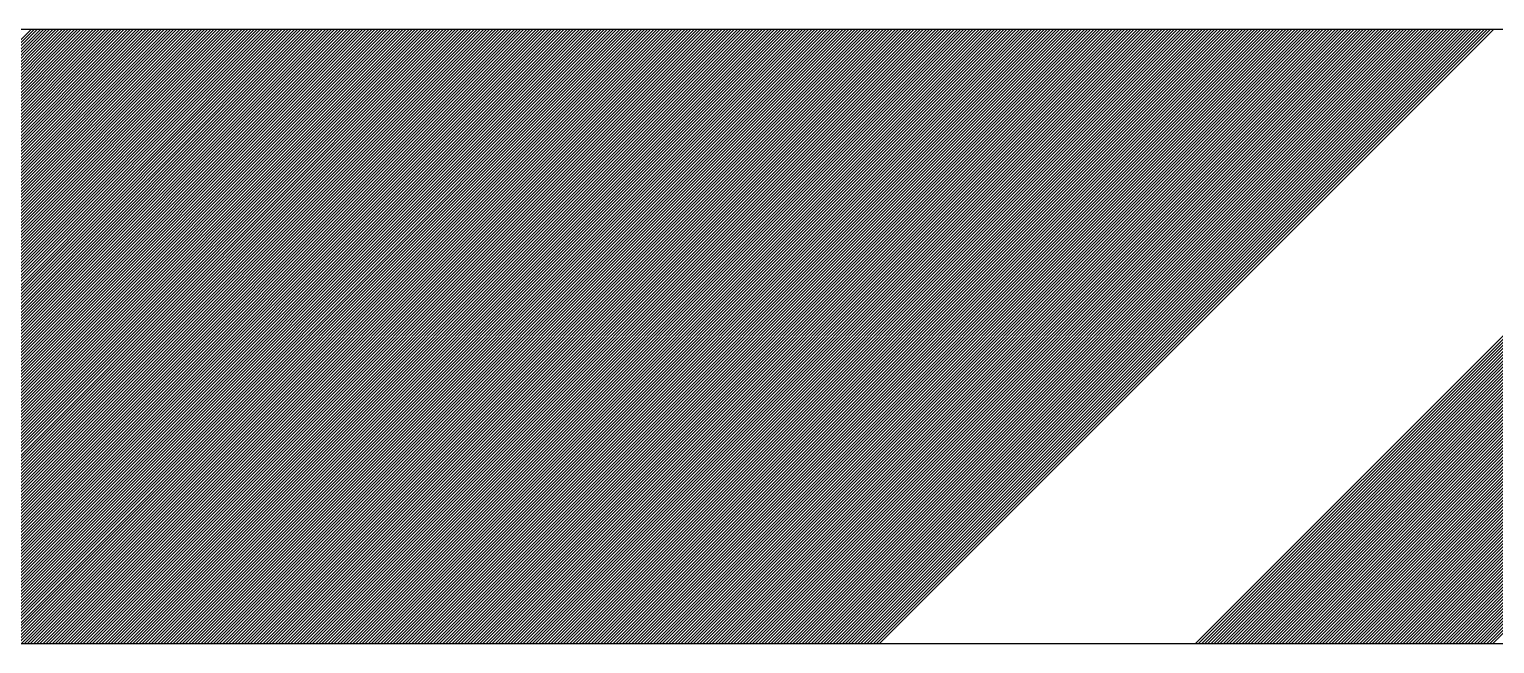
# Model space of a CAD drawing. Extents: x -1237597 to -1121401, y 701438 to 763997.
# Drawn here: x -1144485.1 to -1144401.4, y 726149.8 to 726184.8 of the extents above; entities that cross this region are included whole.
import ezdxf

# ---------------------------------------------------------------- set-up
doc = ezdxf.new("R2010")
doc.units = 0
doc.header["$LTSCALE"] = 300
doc.header["$MEASUREMENT"] = 0
doc.layers.add('3', color=3, linetype='CONTINUOUS')

msp = doc.modelspace()

# ---------------------------------------------------------------- linework, layer by layer
at = {"layer": '3', "color": 3}
for p, q in [((-1144568.682, 726184.835), (-1141259.969, 726184.835)), ((-1144520.004, 726149.773), (-1144484.942, 726184.835)), ((-1144519.827, 726149.773), (-1144484.765, 726184.835)), ((-1144519.65, 726149.773), (-1144484.589, 726184.835)), ((-1144519.474, 726149.773), (-1144484.412, 726184.835)), ((-1144519.297, 726149.773), (-1144484.235, 726184.835)), ((-1144519.12, 726149.773), (-1144484.058, 726184.835)), ((-1144518.943, 726149.773), (-1144483.881, 726184.835)), ((-1144518.766, 726149.773), (-1144483.705, 726184.835)), ((-1144518.59, 726149.773), (-1144483.528, 726184.835)), ((-1144518.413, 726149.773), (-1144483.351, 726184.835)), ((-1144518.236, 726149.773), (-1144483.174, 726184.835)), ((-1144518.059, 726149.773), (-1144482.998, 726184.835)), ((-1144517.883, 726149.773), (-1144482.821, 726184.835)), ((-1144517.706, 726149.773), (-1144482.644, 726184.835)), ((-1144517.529, 726149.773), (-1144482.467, 726184.835)), ((-1144517.352, 726149.773), (-1144482.29, 726184.835)), ((-1144517.175, 726149.773), (-1144482.114, 726184.835)), ((-1144516.999, 726149.773), (-1144481.937, 726184.835)), ((-1144516.822, 726149.773), (-1144481.76, 726184.835)), ((-1144516.645, 726149.773), (-1144481.583, 726184.835)), ((-1144516.468, 726149.773), (-1144481.407, 726184.835)), ((-1144516.292, 726149.773), (-1144481.23, 726184.835)), ((-1144516.115, 726149.773), (-1144481.053, 726184.835)), ((-1144515.938, 726149.773), (-1144480.876, 726184.835)), ((-1144515.761, 726149.773), (-1144480.699, 726184.835)), ((-1144515.584, 726149.773), (-1144480.523, 726184.835)), ((-1144515.408, 726149.773), (-1144480.346, 726184.835)), ((-1144515.231, 726149.773), (-1144480.169, 726184.835)), ((-1144515.054, 726149.773), (-1144479.992, 726184.835)), ((-1144514.877, 726149.773), (-1144479.816, 726184.835)), ((-1144514.701, 726149.773), (-1144479.639, 726184.835)), ((-1144514.524, 726149.773), (-1144479.462, 726184.835)), ((-1144514.347, 726149.773), (-1144479.285, 726184.835)), ((-1144514.17, 726149.773), (-1144479.108, 726184.835)), ((-1144513.993, 726149.773), (-1144478.932, 726184.835)), ((-1144513.817, 726149.773), (-1144478.755, 726184.835)), ((-1144513.64, 726149.773), (-1144478.578, 726184.835)), ((-1144513.463, 726149.773), (-1144478.401, 726184.835)), ((-1144513.286, 726149.773), (-1144478.225, 726184.835)), ((-1144513.11, 726149.773), (-1144478.048, 726184.835)), ((-1144512.933, 726149.773), (-1144477.871, 726184.835)), ((-1144512.756, 726149.773), (-1144477.694, 726184.835)), ((-1144512.579, 726149.773), (-1144477.517, 726184.835)), ((-1144512.402, 726149.773), (-1144477.341, 726184.835)), ((-1144512.226, 726149.773), (-1144477.164, 726184.835)), ((-1144512.049, 726149.773), (-1144476.987, 726184.835)), ((-1144511.872, 726149.773), (-1144476.81, 726184.835)), ((-1144511.695, 726149.773), (-1144476.634, 726184.835)), ((-1144511.519, 726149.773), (-1144476.457, 726184.835)), ((-1144511.342, 726149.773), (-1144476.28, 726184.835)), ((-1144511.165, 726149.773), (-1144476.103, 726184.835)), ((-1144510.988, 726149.773), (-1144475.926, 726184.835)), ((-1144510.811, 726149.773), (-1144475.75, 726184.835)), ((-1144510.635, 726149.773), (-1144475.573, 726184.835)), ((-1144510.458, 726149.773), (-1144475.396, 726184.835)), ((-1144510.281, 726149.773), (-1144475.219, 726184.835)), ((-1144510.104, 726149.773), (-1144475.043, 726184.835)), ((-1144509.928, 726149.773), (-1144474.866, 726184.835)), ((-1144509.751, 726149.773), (-1144474.689, 726184.835)), ((-1144509.574, 726149.773), (-1144474.512, 726184.835)), ((-1144509.397, 726149.773), (-1144474.335, 726184.835)), ((-1144509.22, 726149.773), (-1144474.159, 726184.835)), ((-1144509.044, 726149.773), (-1144473.982, 726184.835)), ((-1144508.867, 726149.773), (-1144473.805, 726184.835)), ((-1144508.69, 726149.773), (-1144473.628, 726184.835)), ((-1144508.513, 726149.773), (-1144473.452, 726184.835)), ((-1144508.337, 726149.773), (-1144473.275, 726184.835)), ((-1144508.16, 726149.773), (-1144473.098, 726184.835)), ((-1144507.983, 726149.773), (-1144472.921, 726184.835)), ((-1144507.806, 726149.773), (-1144472.744, 726184.835)), ((-1144507.63, 726149.773), (-1144472.568, 726184.835)), ((-1144507.453, 726149.773), (-1144472.391, 726184.835)), ((-1144507.276, 726149.773), (-1144472.214, 726184.835)), ((-1144507.099, 726149.773), (-1144472.037, 726184.835)), ((-1144506.922, 726149.773), (-1144471.861, 726184.835)), ((-1144506.746, 726149.773), (-1144471.684, 726184.835)), ((-1144506.569, 726149.773), (-1144471.507, 726184.835)), ((-1144506.392, 726149.773), (-1144471.33, 726184.835)), ((-1144506.215, 726149.773), (-1144471.153, 726184.835)), ((-1144506.039, 726149.773), (-1144470.977, 726184.835)), ((-1144505.862, 726149.773), (-1144470.8, 726184.835)), ((-1144505.685, 726149.773), (-1144470.623, 726184.835)), ((-1144505.508, 726149.773), (-1144470.446, 726184.835)), ((-1144505.331, 726149.773), (-1144470.27, 726184.835)), ((-1144505.155, 726149.773), (-1144470.093, 726184.835)), ((-1144504.978, 726149.773), (-1144469.916, 726184.835)), ((-1144504.801, 726149.773), (-1144469.739, 726184.835)), ((-1144504.624, 726149.773), (-1144469.562, 726184.835)), ((-1144504.448, 726149.773), (-1144469.386, 726184.835)), ((-1144504.271, 726149.773), (-1144469.209, 726184.835)), ((-1144504.094, 726149.773), (-1144469.032, 726184.835)), ((-1144503.917, 726149.773), (-1144468.855, 726184.835)), ((-1144503.74, 726149.773), (-1144468.679, 726184.835)), ((-1144503.564, 726149.773), (-1144468.502, 726184.835)), ((-1144503.387, 726149.773), (-1144468.325, 726184.835)), ((-1144503.21, 726149.773), (-1144468.148, 726184.835)), ((-1144503.033, 726149.773), (-1144467.972, 726184.835)), ((-1144502.857, 726149.773), (-1144467.795, 726184.835)), ((-1144502.68, 726149.773), (-1144467.618, 726184.835)), ((-1144502.503, 726149.773), (-1144467.441, 726184.835)), ((-1144502.326, 726149.773), (-1144467.264, 726184.835)), ((-1144502.149, 726149.773), (-1144467.088, 726184.835)), ((-1144501.973, 726149.773), (-1144466.911, 726184.835)), ((-1144501.796, 726149.773), (-1144466.734, 726184.835)), ((-1144501.619, 726149.773), (-1144466.557, 726184.835)), ((-1144501.442, 726149.773), (-1144466.381, 726184.835)), ((-1144501.266, 726149.773), (-1144466.204, 726184.835)), ((-1144501.089, 726149.773), (-1144466.027, 726184.835)), ((-1144500.912, 726149.773), (-1144465.85, 726184.835)), ((-1144500.735, 726149.773), (-1144465.673, 726184.835)), ((-1144500.558, 726149.773), (-1144465.497, 726184.835)), ((-1144500.382, 726149.773), (-1144465.32, 726184.835)), ((-1144500.205, 726149.773), (-1144465.143, 726184.835)), ((-1144500.028, 726149.773), (-1144464.966, 726184.835)), ((-1144499.851, 726149.773), (-1144464.79, 726184.835)), ((-1144499.675, 726149.773), (-1144464.613, 726184.835)), ((-1144499.498, 726149.773), (-1144464.436, 726184.835)), ((-1144499.321, 726149.773), (-1144464.259, 726184.835)), ((-1144499.144, 726149.773), (-1144464.082, 726184.835)), ((-1144498.967, 726149.773), (-1144463.906, 726184.835)), ((-1144498.791, 726149.773), (-1144463.729, 726184.835)), ((-1144498.614, 726149.773), (-1144463.552, 726184.835)), ((-1144498.437, 726149.773), (-1144463.375, 726184.835)), ((-1144498.26, 726149.773), (-1144463.199, 726184.835)), ((-1144498.084, 726149.773), (-1144463.022, 726184.835)), ((-1144497.907, 726149.773), (-1144462.845, 726184.835)), ((-1144497.73, 726149.773), (-1144462.668, 726184.835)), ((-1144497.553, 726149.773), (-1144462.491, 726184.835)), ((-1144497.376, 726149.773), (-1144462.315, 726184.835)), ((-1144497.2, 726149.773), (-1144462.138, 726184.835)), ((-1144497.023, 726149.773), (-1144461.961, 726184.835)), ((-1144496.846, 726149.773), (-1144461.784, 726184.835)), ((-1144496.669, 726149.773), (-1144461.608, 726184.835)), ((-1144496.493, 726149.773), (-1144461.431, 726184.835)), ((-1144496.316, 726149.773), (-1144461.254, 726184.835)), ((-1144496.139, 726149.773), (-1144461.077, 726184.835)), ((-1144495.962, 726149.773), (-1144460.9, 726184.835)), ((-1144495.785, 726149.773), (-1144460.724, 726184.835)), ((-1144495.609, 726149.773), (-1144460.547, 726184.835)), ((-1144495.432, 726149.773), (-1144460.37, 726184.835)), ((-1144495.255, 726149.773), (-1144460.193, 726184.835)), ((-1144495.078, 726149.773), (-1144460.017, 726184.835)), ((-1144494.902, 726149.773), (-1144459.84, 726184.835)), ((-1144494.725, 726149.773), (-1144459.663, 726184.835)), ((-1144494.548, 726149.773), (-1144459.486, 726184.835)), ((-1144494.371, 726149.773), (-1144459.309, 726184.835)), ((-1144494.194, 726149.773), (-1144459.133, 726184.835)), ((-1144494.018, 726149.773), (-1144458.956, 726184.835)), ((-1144493.841, 726149.773), (-1144458.779, 726184.835)), ((-1144493.664, 726149.773), (-1144458.602, 726184.835)), ((-1144493.487, 726149.773), (-1144458.426, 726184.835)), ((-1144493.311, 726149.773), (-1144458.249, 726184.835)), ((-1144493.134, 726149.773), (-1144458.072, 726184.835)), ((-1144492.957, 726149.773), (-1144457.895, 726184.835)), ((-1144492.78, 726149.773), (-1144457.718, 726184.835)), ((-1144492.603, 726149.773), (-1144457.542, 726184.835)), ((-1144492.427, 726149.773), (-1144457.365, 726184.835)), ((-1144492.25, 726149.773), (-1144457.188, 726184.835)), ((-1144492.073, 726149.773), (-1144457.011, 726184.835)), ((-1144491.896, 726149.773), (-1144456.835, 726184.835)), ((-1144491.72, 726149.773), (-1144456.658, 726184.835)), ((-1144491.543, 726149.773), (-1144456.481, 726184.835)), ((-1144491.366, 726149.773), (-1144456.304, 726184.835)), ((-1144491.189, 726149.773), (-1144456.127, 726184.835)), ((-1144491.012, 726149.773), (-1144455.951, 726184.835)), ((-1144490.836, 726149.773), (-1144455.774, 726184.835)), ((-1144490.659, 726149.773), (-1144455.597, 726184.835)), ((-1144490.482, 726149.773), (-1144455.42, 726184.835)), ((-1144490.305, 726149.773), (-1144455.244, 726184.835)), ((-1144490.129, 726149.773), (-1144455.067, 726184.835)), ((-1144489.952, 726149.773), (-1144454.89, 726184.835)), ((-1144489.775, 726149.773), (-1144454.713, 726184.835)), ((-1144489.598, 726149.773), (-1144454.536, 726184.835)), ((-1144489.422, 726149.773), (-1144454.36, 726184.835)), ((-1144489.245, 726149.773), (-1144454.183, 726184.835)), ((-1144489.068, 726149.773), (-1144454.006, 726184.835)), ((-1144488.891, 726149.773), (-1144453.829, 726184.835)), ((-1144488.714, 726149.773), (-1144453.653, 726184.835)), ((-1144488.538, 726149.773), (-1144453.476, 726184.835)), ((-1144488.361, 726149.773), (-1144453.299, 726184.835)), ((-1144488.184, 726149.773), (-1144453.122, 726184.835)), ((-1144488.007, 726149.773), (-1144452.945, 726184.835)), ((-1144487.831, 726149.773), (-1144452.769, 726184.835)), ((-1144487.654, 726149.773), (-1144452.592, 726184.835)), ((-1144487.477, 726149.773), (-1144452.415, 726184.835)), ((-1144487.3, 726149.773), (-1144452.238, 726184.835)), ((-1144487.123, 726149.773), (-1144452.062, 726184.835)), ((-1144486.947, 726149.773), (-1144451.885, 726184.835)), ((-1144486.77, 726149.773), (-1144451.708, 726184.835)), ((-1144486.593, 726149.773), (-1144451.531, 726184.835)), ((-1144486.416, 726149.773), (-1144451.354, 726184.835)), ((-1144486.24, 726149.773), (-1144451.178, 726184.835)), ((-1144486.063, 726149.773), (-1144451.001, 726184.835)), ((-1144485.886, 726149.773), (-1144450.824, 726184.835)), ((-1144485.709, 726149.773), (-1144450.647, 726184.835)), ((-1144485.532, 726149.773), (-1144450.471, 726184.835)), ((-1144485.356, 726149.773), (-1144450.294, 726184.835)), ((-1144485.179, 726149.773), (-1144450.117, 726184.835)), ((-1144485.002, 726149.773), (-1144449.94, 726184.835)), ((-1144484.825, 726149.773), (-1144449.764, 726184.835)), ((-1144484.649, 726149.773), (-1144449.587, 726184.835)), ((-1144484.472, 726149.773), (-1144449.41, 726184.835)), ((-1144484.295, 726149.773), (-1144449.233, 726184.835)), ((-1144484.118, 726149.773), (-1144449.056, 726184.835)), ((-1144483.941, 726149.773), (-1144448.88, 726184.835)), ((-1144483.765, 726149.773), (-1144448.703, 726184.835)), ((-1144483.588, 726149.773), (-1144448.526, 726184.835)), ((-1144483.411, 726149.773), (-1144448.349, 726184.835)), ((-1144483.234, 726149.773), (-1144448.173, 726184.835)), ((-1144483.058, 726149.773), (-1144447.996, 726184.835)), ((-1144482.881, 726149.773), (-1144447.819, 726184.835)), ((-1144482.704, 726149.773), (-1144447.642, 726184.835)), ((-1144482.527, 726149.773), (-1144447.465, 726184.835)), ((-1144482.35, 726149.773), (-1144447.289, 726184.835)), ((-1144482.174, 726149.773), (-1144447.112, 726184.835)), ((-1144481.997, 726149.773), (-1144446.935, 726184.835)), ((-1144481.82, 726149.773), (-1144446.758, 726184.835)), ((-1144481.643, 726149.773), (-1144446.582, 726184.835)), ((-1144481.467, 726149.773), (-1144446.405, 726184.835)), ((-1144481.29, 726149.773), (-1144446.228, 726184.835)), ((-1144481.113, 726149.773), (-1144446.051, 726184.835)), ((-1144480.936, 726149.773), (-1144445.874, 726184.835)), ((-1144480.759, 726149.773), (-1144445.698, 726184.835)), ((-1144480.583, 726149.773), (-1144445.521, 726184.835)), ((-1144480.406, 726149.773), (-1144445.344, 726184.835)), ((-1144480.229, 726149.773), (-1144445.167, 726184.835)), ((-1144480.052, 726149.773), (-1144444.991, 726184.835)), ((-1144479.876, 726149.773), (-1144444.814, 726184.835)), ((-1144479.699, 726149.773), (-1144444.637, 726184.835)), ((-1144479.522, 726149.773), (-1144444.46, 726184.835)), ((-1144479.345, 726149.773), (-1144444.283, 726184.835)), ((-1144479.168, 726149.773), (-1144444.107, 726184.835)), ((-1144478.992, 726149.773), (-1144443.93, 726184.835)), ((-1144478.815, 726149.773), (-1144443.753, 726184.835)), ((-1144478.638, 726149.773), (-1144443.576, 726184.835)), ((-1144478.461, 726149.773), (-1144443.4, 726184.835)), ((-1144478.285, 726149.773), (-1144443.223, 726184.835)), ((-1144478.108, 726149.773), (-1144443.046, 726184.835)), ((-1144477.931, 726149.773), (-1144442.869, 726184.835)), ((-1144477.754, 726149.773), (-1144442.692, 726184.835)), ((-1144477.577, 726149.773), (-1144442.516, 726184.835)), ((-1144477.401, 726149.773), (-1144442.339, 726184.835)), ((-1144477.224, 726149.773), (-1144442.162, 726184.835)), ((-1144477.047, 726149.773), (-1144441.985, 726184.835)), ((-1144476.87, 726149.773), (-1144441.809, 726184.835)), ((-1144476.694, 726149.773), (-1144441.632, 726184.835)), ((-1144476.517, 726149.773), (-1144441.455, 726184.835)), ((-1144476.34, 726149.773), (-1144441.278, 726184.835)), ((-1144476.163, 726149.773), (-1144441.101, 726184.835)), ((-1144475.986, 726149.773), (-1144440.925, 726184.835)), ((-1144475.81, 726149.773), (-1144440.748, 726184.835)), ((-1144475.633, 726149.773), (-1144440.571, 726184.835)), ((-1144475.456, 726149.773), (-1144440.394, 726184.835)), ((-1144475.279, 726149.773), (-1144440.218, 726184.835)), ((-1144475.103, 726149.773), (-1144440.041, 726184.835)), ((-1144474.926, 726149.773), (-1144439.864, 726184.835)), ((-1144474.749, 726149.773), (-1144439.687, 726184.835)), ((-1144474.572, 726149.773), (-1144439.51, 726184.835)), ((-1144474.395, 726149.773), (-1144439.334, 726184.835)), ((-1144474.219, 726149.773), (-1144439.157, 726184.835)), ((-1144474.042, 726149.773), (-1144438.98, 726184.835)), ((-1144473.865, 726149.773), (-1144438.803, 726184.835)), ((-1144473.688, 726149.773), (-1144438.627, 726184.835)), ((-1144473.512, 726149.773), (-1144438.45, 726184.835)), ((-1144473.335, 726149.773), (-1144438.273, 726184.835)), ((-1144473.158, 726149.773), (-1144438.096, 726184.835)), ((-1144472.981, 726149.773), (-1144437.919, 726184.835)), ((-1144472.804, 726149.773), (-1144437.743, 726184.835)), ((-1144472.628, 726149.773), (-1144437.566, 726184.835)), ((-1144472.451, 726149.773), (-1144437.389, 726184.835)), ((-1144472.274, 726149.773), (-1144437.212, 726184.835)), ((-1144472.097, 726149.773), (-1144437.036, 726184.835)), ((-1144471.921, 726149.773), (-1144436.859, 726184.835)), ((-1144471.744, 726149.773), (-1144436.682, 726184.835)), ((-1144471.567, 726149.773), (-1144436.505, 726184.835)), ((-1144471.39, 726149.773), (-1144436.328, 726184.835)), ((-1144471.214, 726149.773), (-1144436.152, 726184.835)), ((-1144471.037, 726149.773), (-1144435.975, 726184.835)), ((-1144470.86, 726149.773), (-1144435.798, 726184.835)), ((-1144470.683, 726149.773), (-1144435.621, 726184.835)), ((-1144470.506, 726149.773), (-1144435.445, 726184.835)), ((-1144470.33, 726149.773), (-1144435.268, 726184.835)), ((-1144470.153, 726149.773), (-1144435.091, 726184.835)), ((-1144469.976, 726149.773), (-1144434.914, 726184.835)), ((-1144469.799, 726149.773), (-1144434.737, 726184.835)), ((-1144469.623, 726149.773), (-1144434.561, 726184.835)), ((-1144469.446, 726149.773), (-1144434.384, 726184.835)), ((-1144469.269, 726149.773), (-1144434.207, 726184.835)), ((-1144469.092, 726149.773), (-1144434.03, 726184.835)), ((-1144468.915, 726149.773), (-1144433.854, 726184.835)), ((-1144468.739, 726149.773), (-1144433.677, 726184.835)), ((-1144468.562, 726149.773), (-1144433.5, 726184.835)), ((-1144468.385, 726149.773), (-1144433.323, 726184.835)), ((-1144468.208, 726149.773), (-1144433.146, 726184.835)), ((-1144468.032, 726149.773), (-1144432.97, 726184.835)), ((-1144467.855, 726149.773), (-1144432.793, 726184.835)), ((-1144467.678, 726149.773), (-1144432.616, 726184.835)), ((-1144467.501, 726149.773), (-1144432.439, 726184.835)), ((-1144467.324, 726149.773), (-1144432.263, 726184.835)), ((-1144467.148, 726149.773), (-1144432.086, 726184.835)), ((-1144466.971, 726149.773), (-1144431.909, 726184.835)), ((-1144466.794, 726149.773), (-1144431.732, 726184.835)), ((-1144466.617, 726149.773), (-1144431.556, 726184.835)), ((-1144466.441, 726149.773), (-1144431.379, 726184.835)), ((-1144466.264, 726149.773), (-1144431.202, 726184.835)), ((-1144466.087, 726149.773), (-1144431.025, 726184.835)), ((-1144465.91, 726149.773), (-1144430.848, 726184.835)), ((-1144465.733, 726149.773), (-1144430.672, 726184.835)), ((-1144465.557, 726149.773), (-1144430.495, 726184.835)), ((-1144465.38, 726149.773), (-1144430.318, 726184.835)), ((-1144465.203, 726149.773), (-1144430.141, 726184.835)), ((-1144465.026, 726149.773), (-1144429.965, 726184.835)), ((-1144464.85, 726149.773), (-1144429.788, 726184.835)), ((-1144464.673, 726149.773), (-1144429.611, 726184.835)), ((-1144464.496, 726149.773), (-1144429.434, 726184.835)), ((-1144464.319, 726149.773), (-1144429.257, 726184.835)), ((-1144464.142, 726149.773), (-1144429.081, 726184.835)), ((-1144463.966, 726149.773), (-1144428.904, 726184.835)), ((-1144463.789, 726149.773), (-1144428.727, 726184.835)), ((-1144463.612, 726149.773), (-1144428.55, 726184.835)), ((-1144463.435, 726149.773), (-1144428.374, 726184.835)), ((-1144463.259, 726149.773), (-1144428.197, 726184.835)), ((-1144463.082, 726149.773), (-1144428.02, 726184.835)), ((-1144462.905, 726149.773), (-1144427.843, 726184.835)), ((-1144462.728, 726149.773), (-1144427.666, 726184.835)), ((-1144462.551, 726149.773), (-1144427.49, 726184.835)), ((-1144462.375, 726149.773), (-1144427.313, 726184.835)), ((-1144462.198, 726149.773), (-1144427.136, 726184.835)), ((-1144462.021, 726149.773), (-1144426.959, 726184.835)), ((-1144461.844, 726149.773), (-1144426.783, 726184.835)), ((-1144461.668, 726149.773), (-1144426.606, 726184.835)), ((-1144461.491, 726149.773), (-1144426.429, 726184.835)), ((-1144461.314, 726149.773), (-1144426.252, 726184.835)), ((-1144461.137, 726149.773), (-1144426.075, 726184.835)), ((-1144460.96, 726149.773), (-1144425.899, 726184.835)), ((-1144460.784, 726149.773), (-1144425.722, 726184.835)), ((-1144460.607, 726149.773), (-1144425.545, 726184.835)), ((-1144460.43, 726149.773), (-1144425.368, 726184.835)), ((-1144460.253, 726149.773), (-1144425.192, 726184.835)), ((-1144460.077, 726149.773), (-1144425.015, 726184.835)), ((-1144459.9, 726149.773), (-1144424.838, 726184.835)), ((-1144459.723, 726149.773), (-1144424.661, 726184.835)), ((-1144459.546, 726149.773), (-1144424.484, 726184.835)), ((-1144459.369, 726149.773), (-1144424.308, 726184.835)), ((-1144459.193, 726149.773), (-1144424.131, 726184.835)), ((-1144459.016, 726149.773), (-1144423.954, 726184.835)), ((-1144458.839, 726149.773), (-1144423.777, 726184.835)), ((-1144458.662, 726149.773), (-1144423.601, 726184.835)), ((-1144458.486, 726149.773), (-1144423.424, 726184.835)), ((-1144458.309, 726149.773), (-1144423.247, 726184.835)), ((-1144458.132, 726149.773), (-1144423.07, 726184.835)), ((-1144457.955, 726149.773), (-1144422.893, 726184.835)), ((-1144457.778, 726149.773), (-1144422.717, 726184.835)), ((-1144457.602, 726149.773), (-1144422.54, 726184.835)), ((-1144457.425, 726149.773), (-1144422.363, 726184.835)), ((-1144457.248, 726149.773), (-1144422.186, 726184.835)), ((-1144457.071, 726149.773), (-1144422.01, 726184.835)), ((-1144456.895, 726149.773), (-1144421.833, 726184.835)), ((-1144456.718, 726149.773), (-1144421.656, 726184.835)), ((-1144456.541, 726149.773), (-1144421.479, 726184.835)), ((-1144456.364, 726149.773), (-1144421.302, 726184.835)), ((-1144456.187, 726149.773), (-1144421.126, 726184.835)), ((-1144456.011, 726149.773), (-1144420.949, 726184.835)), ((-1144455.834, 726149.773), (-1144420.772, 726184.835)), ((-1144455.657, 726149.773), (-1144420.595, 726184.835)), ((-1144455.48, 726149.773), (-1144420.419, 726184.835)), ((-1144455.304, 726149.773), (-1144420.242, 726184.835)), ((-1144455.127, 726149.773), (-1144420.065, 726184.835)), ((-1144454.95, 726149.773), (-1144419.888, 726184.835)), ((-1144454.773, 726149.773), (-1144419.711, 726184.835)), ((-1144454.596, 726149.773), (-1144419.535, 726184.835)), ((-1144454.42, 726149.773), (-1144419.358, 726184.835)), ((-1144454.243, 726149.773), (-1144419.181, 726184.835)), ((-1144454.066, 726149.773), (-1144419.004, 726184.835)), ((-1144453.889, 726149.773), (-1144418.828, 726184.835)), ((-1144453.713, 726149.773), (-1144418.651, 726184.835)), ((-1144453.536, 726149.773), (-1144418.474, 726184.835)), ((-1144453.359, 726149.773), (-1144418.297, 726184.835)), ((-1144453.182, 726149.773), (-1144418.12, 726184.835)), ((-1144453.006, 726149.773), (-1144417.944, 726184.835)), ((-1144452.829, 726149.773), (-1144417.767, 726184.835)), ((-1144452.652, 726149.773), (-1144417.59, 726184.835)), ((-1144452.475, 726149.773), (-1144417.413, 726184.835)), ((-1144452.298, 726149.773), (-1144417.237, 726184.835)), ((-1144452.122, 726149.773), (-1144417.06, 726184.835)), ((-1144451.945, 726149.773), (-1144416.883, 726184.835)), ((-1144451.768, 726149.773), (-1144416.706, 726184.835)), ((-1144451.591, 726149.773), (-1144416.529, 726184.835)), ((-1144451.415, 726149.773), (-1144416.353, 726184.835)), ((-1144451.238, 726149.773), (-1144416.176, 726184.835)), ((-1144451.061, 726149.773), (-1144415.999, 726184.835)), ((-1144450.884, 726149.773), (-1144415.822, 726184.835)), ((-1144450.707, 726149.773), (-1144415.646, 726184.835)), ((-1144450.531, 726149.773), (-1144415.469, 726184.835)), ((-1144450.354, 726149.773), (-1144415.292, 726184.835)), ((-1144450.177, 726149.773), (-1144415.115, 726184.835)), ((-1144450, 726149.773), (-1144414.938, 726184.835)), ((-1144449.824, 726149.773), (-1144414.762, 726184.835)), ((-1144449.647, 726149.773), (-1144414.585, 726184.835)), ((-1144449.47, 726149.773), (-1144414.408, 726184.835)), ((-1144449.293, 726149.773), (-1144414.231, 726184.835)), ((-1144449.116, 726149.773), (-1144414.055, 726184.835)), ((-1144448.94, 726149.773), (-1144413.878, 726184.835)), ((-1144448.763, 726149.773), (-1144413.701, 726184.835)), ((-1144448.586, 726149.773), (-1144413.524, 726184.835)), ((-1144448.409, 726149.773), (-1144413.348, 726184.835)), ((-1144448.233, 726149.773), (-1144413.171, 726184.835)), ((-1144448.056, 726149.773), (-1144412.994, 726184.835)), ((-1144447.879, 726149.773), (-1144412.817, 726184.835)), ((-1144447.702, 726149.773), (-1144412.64, 726184.835)), ((-1144447.525, 726149.773), (-1144412.464, 726184.835)), ((-1144447.349, 726149.773), (-1144412.287, 726184.835)), ((-1144447.172, 726149.773), (-1144412.11, 726184.835)), ((-1144446.995, 726149.773), (-1144411.933, 726184.835)), ((-1144446.818, 726149.773), (-1144411.757, 726184.835)), ((-1144446.642, 726149.773), (-1144411.58, 726184.835)), ((-1144446.465, 726149.773), (-1144411.403, 726184.835)), ((-1144446.288, 726149.773), (-1144411.226, 726184.835)), ((-1144446.111, 726149.773), (-1144411.049, 726184.835)), ((-1144445.934, 726149.773), (-1144410.873, 726184.835)), ((-1144445.758, 726149.773), (-1144410.696, 726184.835)), ((-1144445.581, 726149.773), (-1144410.519, 726184.835)), ((-1144445.404, 726149.773), (-1144410.342, 726184.835)), ((-1144445.227, 726149.773), (-1144410.166, 726184.835)), ((-1144445.051, 726149.773), (-1144409.989, 726184.835)), ((-1144444.874, 726149.773), (-1144409.812, 726184.835)), ((-1144444.697, 726149.773), (-1144409.635, 726184.835)), ((-1144444.52, 726149.773), (-1144409.458, 726184.835)), ((-1144444.343, 726149.773), (-1144409.282, 726184.835)), ((-1144444.167, 726149.773), (-1144409.105, 726184.835)), ((-1144443.99, 726149.773), (-1144408.928, 726184.835)), ((-1144443.813, 726149.773), (-1144408.751, 726184.835)), ((-1144443.636, 726149.773), (-1144408.575, 726184.835)), ((-1144443.46, 726149.773), (-1144408.398, 726184.835)), ((-1144443.283, 726149.773), (-1144408.221, 726184.835)), ((-1144443.106, 726149.773), (-1144408.044, 726184.835)), ((-1144442.929, 726149.773), (-1144407.867, 726184.835)), ((-1144442.752, 726149.773), (-1144407.691, 726184.835)), ((-1144442.576, 726149.773), (-1144407.514, 726184.835)), ((-1144442.399, 726149.773), (-1144407.337, 726184.835)), ((-1144442.222, 726149.773), (-1144407.16, 726184.835)), ((-1144442.045, 726149.773), (-1144406.984, 726184.835)), ((-1144441.869, 726149.773), (-1144406.807, 726184.835)), ((-1144441.692, 726149.773), (-1144406.63, 726184.835)), ((-1144441.515, 726149.773), (-1144406.453, 726184.835)), ((-1144441.338, 726149.773), (-1144406.276, 726184.835)), ((-1144441.161, 726149.773), (-1144406.1, 726184.835)), ((-1144440.985, 726149.773), (-1144405.923, 726184.835)), ((-1144440.808, 726149.773), (-1144405.746, 726184.835)), ((-1144440.631, 726149.773), (-1144405.569, 726184.835)), ((-1144440.454, 726149.773), (-1144405.393, 726184.835)), ((-1144440.278, 726149.773), (-1144405.216, 726184.835)), ((-1144440.101, 726149.773), (-1144405.039, 726184.835)), ((-1144439.924, 726149.773), (-1144404.862, 726184.835)), ((-1144439.747, 726149.773), (-1144404.685, 726184.835)), ((-1144439.57, 726149.773), (-1144404.509, 726184.835)), ((-1144439.394, 726149.773), (-1144404.332, 726184.835)), ((-1144439.217, 726149.773), (-1144404.155, 726184.835)), ((-1144439.04, 726149.773), (-1144403.978, 726184.835)), ((-1144438.863, 726149.773), (-1144403.802, 726184.835)), ((-1144438.687, 726149.773), (-1144403.625, 726184.835)), ((-1144438.51, 726149.773), (-1144403.448, 726184.835)), ((-1144438.333, 726149.773), (-1144403.271, 726184.835)), ((-1144438.156, 726149.773), (-1144403.094, 726184.835)), ((-1144437.979, 726149.773), (-1144402.918, 726184.835)), ((-1144437.803, 726149.773), (-1144402.741, 726184.835)), ((-1144437.626, 726149.773), (-1144402.564, 726184.835)), ((-1144437.449, 726149.773), (-1144402.387, 726184.835)), ((-1144437.272, 726149.773), (-1144402.211, 726184.835)), ((-1144437.096, 726149.773), (-1144402.034, 726184.835)), ((-1144436.919, 726149.773), (-1144401.857, 726184.835)), ((-1144436.742, 726149.773), (-1144401.68, 726184.835)), ((-1144436.565, 726149.773), (-1144401.503, 726184.835)), ((-1144418.534, 726149.773), (-1144383.472, 726184.835)), ((-1144418.357, 726149.773), (-1144383.295, 726184.835)), ((-1144418.18, 726149.773), (-1144383.119, 726184.835)), ((-1144418.004, 726149.773), (-1144382.942, 726184.835)), ((-1144417.827, 726149.773), (-1144382.765, 726184.835)), ((-1144417.65, 726149.773), (-1144382.588, 726184.835)), ((-1144417.473, 726149.773), (-1144382.412, 726184.835)), ((-1144417.297, 726149.773), (-1144382.235, 726184.835)), ((-1144417.12, 726149.773), (-1144382.058, 726184.835)), ((-1144416.943, 726149.773), (-1144381.881, 726184.835)), ((-1144416.766, 726149.773), (-1144381.704, 726184.835)), ((-1144416.59, 726149.773), (-1144381.528, 726184.835)), ((-1144416.413, 726149.773), (-1144381.351, 726184.835)), ((-1144416.236, 726149.773), (-1144381.174, 726184.835)), ((-1144416.059, 726149.773), (-1144380.997, 726184.835)), ((-1144415.882, 726149.773), (-1144380.821, 726184.835)), ((-1144415.706, 726149.773), (-1144380.644, 726184.835)), ((-1144415.529, 726149.773), (-1144380.467, 726184.835)), ((-1144415.352, 726149.773), (-1144380.29, 726184.835)), ((-1144415.175, 726149.773), (-1144380.113, 726184.835)), ((-1144414.999, 726149.773), (-1144379.937, 726184.835)), ((-1144414.822, 726149.773), (-1144379.76, 726184.835)), ((-1144414.645, 726149.773), (-1144379.583, 726184.835)), ((-1144414.468, 726149.773), (-1144379.406, 726184.835)), ((-1144414.291, 726149.773), (-1144379.23, 726184.835)), ((-1144414.115, 726149.773), (-1144379.053, 726184.835)), ((-1144413.938, 726149.773), (-1144378.876, 726184.835)), ((-1144413.761, 726149.773), (-1144378.699, 726184.835)), ((-1144413.584, 726149.773), (-1144378.522, 726184.835)), ((-1144413.408, 726149.773), (-1144378.346, 726184.835)), ((-1144413.231, 726149.773), (-1144378.169, 726184.835)), ((-1144413.054, 726149.773), (-1144377.992, 726184.835)), ((-1144412.877, 726149.773), (-1144377.815, 726184.835)), ((-1144412.7, 726149.773), (-1144377.639, 726184.835)), ((-1144412.524, 726149.773), (-1144377.462, 726184.835)), ((-1144412.347, 726149.773), (-1144377.285, 726184.835)), ((-1144412.17, 726149.773), (-1144377.108, 726184.835)), ((-1144411.993, 726149.773), (-1144376.932, 726184.835)), ((-1144411.817, 726149.773), (-1144376.755, 726184.835)), ((-1144411.64, 726149.773), (-1144376.578, 726184.835)), ((-1144411.463, 726149.773), (-1144376.401, 726184.835)), ((-1144411.286, 726149.773), (-1144376.224, 726184.835)), ((-1144411.109, 726149.773), (-1144376.048, 726184.835)), ((-1144410.933, 726149.773), (-1144375.871, 726184.835)), ((-1144410.756, 726149.773), (-1144375.694, 726184.835)), ((-1144410.579, 726149.773), (-1144375.517, 726184.835)), ((-1144410.402, 726149.773), (-1144375.341, 726184.835)), ((-1144410.226, 726149.773), (-1144375.164, 726184.835)), ((-1144410.049, 726149.773), (-1144374.987, 726184.835)), ((-1144409.872, 726149.773), (-1144374.81, 726184.835)), ((-1144409.695, 726149.773), (-1144374.633, 726184.835)), ((-1144409.518, 726149.773), (-1144374.457, 726184.835)), ((-1144409.342, 726149.773), (-1144374.28, 726184.835)), ((-1144409.165, 726149.773), (-1144374.103, 726184.835)), ((-1144408.988, 726149.773), (-1144373.926, 726184.835)), ((-1144408.811, 726149.773), (-1144373.75, 726184.835)), ((-1144408.635, 726149.773), (-1144373.573, 726184.835)), ((-1144408.458, 726149.773), (-1144373.396, 726184.835)), ((-1144408.281, 726149.773), (-1144373.219, 726184.835)), ((-1144408.104, 726149.773), (-1144373.042, 726184.835)), ((-1144407.927, 726149.773), (-1144372.866, 726184.835)), ((-1144407.751, 726149.773), (-1144372.689, 726184.835)), ((-1144407.574, 726149.773), (-1144372.512, 726184.835)), ((-1144407.397, 726149.773), (-1144372.335, 726184.835)), ((-1144407.22, 726149.773), (-1144372.159, 726184.835)), ((-1144407.044, 726149.773), (-1144371.982, 726184.835)), ((-1144406.867, 726149.773), (-1144371.805, 726184.835)), ((-1144406.69, 726149.773), (-1144371.628, 726184.835)), ((-1144406.513, 726149.773), (-1144371.451, 726184.835)), ((-1144406.336, 726149.773), (-1144371.275, 726184.835)), ((-1144406.16, 726149.773), (-1144371.098, 726184.835)), ((-1144405.983, 726149.773), (-1144370.921, 726184.835)), ((-1144405.806, 726149.773), (-1144370.744, 726184.835)), ((-1144405.629, 726149.773), (-1144370.568, 726184.835)), ((-1144405.453, 726149.773), (-1144370.391, 726184.835)), ((-1144405.276, 726149.773), (-1144370.214, 726184.835)), ((-1144405.099, 726149.773), (-1144370.037, 726184.835)), ((-1144404.922, 726149.773), (-1144369.86, 726184.835)), ((-1144404.745, 726149.773), (-1144369.684, 726184.835)), ((-1144404.569, 726149.773), (-1144369.507, 726184.835)), ((-1144404.392, 726149.773), (-1144369.33, 726184.835)), ((-1144404.215, 726149.773), (-1144369.153, 726184.835)), ((-1144404.038, 726149.773), (-1144368.977, 726184.835)), ((-1144403.862, 726149.773), (-1144368.8, 726184.835)), ((-1144403.685, 726149.773), (-1144368.623, 726184.835)), ((-1144403.508, 726149.773), (-1144368.446, 726184.835)), ((-1144403.331, 726149.773), (-1144368.269, 726184.835)), ((-1144403.154, 726149.773), (-1144368.093, 726184.835)), ((-1144402.978, 726149.773), (-1144367.916, 726184.835)), ((-1144402.801, 726149.773), (-1144367.739, 726184.835)), ((-1144402.624, 726149.773), (-1144367.562, 726184.835)), ((-1144402.447, 726149.773), (-1144367.386, 726184.835)), ((-1144402.271, 726149.773), (-1144367.209, 726184.835)), ((-1144402.094, 726149.773), (-1144367.032, 726184.835)), ((-1144401.917, 726149.773), (-1144366.855, 726184.835)), ((-1144401.74, 726149.773), (-1144366.678, 726184.835)), ((-1144401.563, 726149.773), (-1144366.502, 726184.835)), ((-1141259.969, 726149.773), (-1144568.682, 726149.773))]:
    msp.add_line(p, q, dxfattribs=at)

doc.saveas('drawing.dxf')
